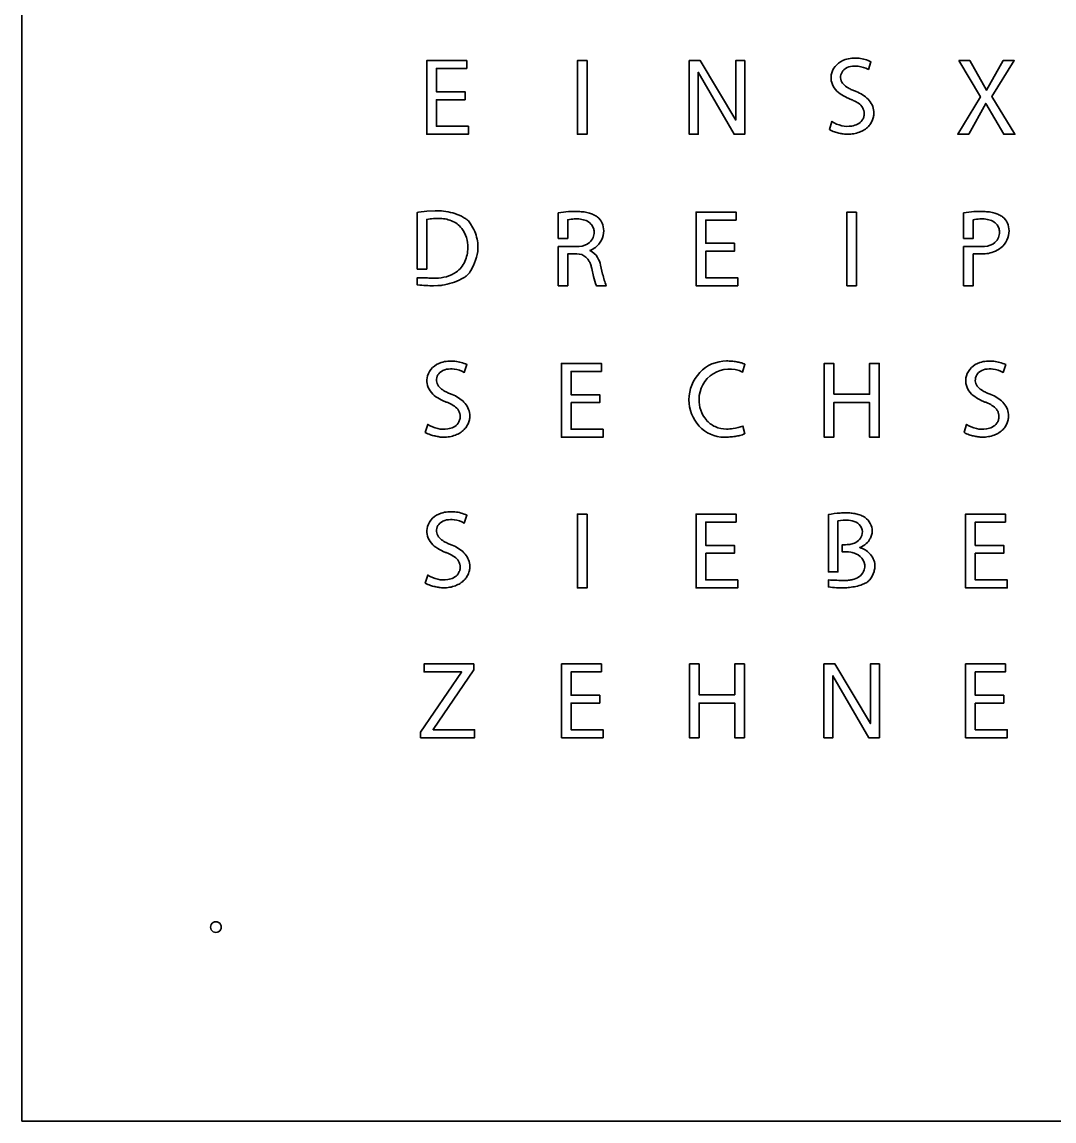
# Model space of a CAD drawing. Header units: inches. Extents: x 0 to 510, y -510 to 0.
# Drawn here: x 0 to 239.4, y -510 to -255 of the extents above; entities that cross this region are included whole.
import ezdxf

# ---------------------------------------------------------------- set-up
doc = ezdxf.new("R2010")
doc.units = ezdxf.units.IN
doc.header["$MEASUREMENT"] = 0
doc.layers.add('Layer 1', color=7, linetype='Continuous', true_color=0xffffff)

msp = doc.modelspace()

# ---------------------------------------------------------------- linework, layer by layer
at = {"layer": 'Layer 1', "color": 250, "lineweight": 35, "true_color": 0x333333, "flags": 128}
for points in [[(0, -510), (510, -510), (510, 0), (0, 0), (0, -510)], [(103.2, -265.79), (96.16, -265.79), (96.16, -271.2), (102.79, -271.2), (102.79, -273.03), (96.16, -273.03), (96.16, -279.21), (103.58, -279.21), (103.58, -281.06), (93.92, -281.06), (93.92, -263.94), (103.2, -263.94), (103.2, -265.79)], [(131.12, -263.94), (128.88, -263.94), (128.88, -281.06), (131.12, -281.06), (131.12, -263.94)], [(154.82, -263.94), (154.82, -281.06), (156.91, -281.06), (156.91, -266.67), (165.21, -281.06), (167.68, -281.06), (167.68, -263.94), (165.6, -263.94), (165.6, -277.78), (157.38, -263.94), (154.82, -263.94)], [(217.34, -263.94), (222.37, -272.4), (217.13, -281.06), (219.67, -281.06), (223.61, -273.89), (227.8, -281.06), (230.37, -281.06), (225.03, -272.27), (230.24, -263.94), (227.67, -263.94), (223.78, -270.84), (219.9, -263.94), (217.34, -263.94)], [(165.7, -300.95), (158.66, -300.95), (158.66, -306.35), (165.29, -306.35), (165.29, -308.18), (158.66, -308.18), (158.66, -314.36), (166.08, -314.36), (166.08, -316.21), (156.42, -316.21), (156.42, -299.09), (165.7, -299.09), (165.7, -300.95)], [(193.62, -299.09), (191.38, -299.09), (191.38, -316.21), (193.62, -316.21), (193.62, -299.09)], [(127.41, -343.31), (127.41, -349.49), (134.83, -349.49), (134.83, -351.34), (125.17, -351.34), (125.17, -334.22), (134.44, -334.22), (134.44, -336.07), (127.41, -336.07), (127.41, -341.48), (134.04, -341.48), (134.04, -343.31), (127.41, -343.31)], [(188.36, -341.38), (196.64, -341.38), (196.64, -334.22), (198.88, -334.22), (198.88, -351.34), (196.64, -351.34), (196.64, -343.31), (188.36, -343.31), (188.36, -351.34), (186.12, -351.34), (186.12, -334.22), (188.36, -334.22), (188.36, -341.38)], [(131.12, -369.18), (128.88, -369.18), (128.88, -386.29), (131.12, -386.29), (131.12, -369.18)], [(158.66, -378.27), (158.66, -384.44), (166.08, -384.44), (166.08, -386.29), (156.42, -386.29), (156.42, -369.17), (165.69, -369.17), (165.69, -371.03), (158.66, -371.03), (158.66, -376.44), (165.29, -376.44), (165.29, -378.27), (158.66, -378.27)], [(221.16, -378.27), (221.16, -384.44), (228.58, -384.44), (228.58, -386.29), (218.92, -386.29), (218.92, -369.17), (228.19, -369.17), (228.19, -371.03), (221.16, -371.03), (221.16, -376.44), (227.79, -376.44), (227.79, -378.27), (221.16, -378.27)], [(104.87, -403.94), (104.87, -405.29), (95.42, -419.13), (95.42, -419.21), (105, -419.21), (105, -421.06), (92.5, -421.06), (92.5, -419.76), (101.98, -405.87), (101.98, -405.79), (93.31, -405.79), (93.31, -403.94), (104.87, -403.94)], [(134.44, -405.8), (127.41, -405.8), (127.41, -411.21), (134.04, -411.21), (134.04, -413.04), (127.41, -413.04), (127.41, -419.21), (134.82, -419.21), (134.82, -421.06), (125.18, -421.06), (125.18, -403.94), (134.44, -403.94), (134.44, -405.8)], [(154.87, -403.94), (157.1, -403.94), (157.1, -411.1), (165.39, -411.1), (165.39, -403.94), (167.63, -403.94), (167.63, -421.06), (165.39, -421.06), (165.39, -413.03), (157.1, -413.03), (157.1, -421.06), (154.87, -421.06), (154.87, -403.94)], [(186.07, -403.94), (186.07, -421.06), (188.16, -421.06), (188.16, -406.68), (196.46, -421.06), (198.93, -421.06), (198.93, -403.94), (196.84, -403.94), (196.84, -417.77), (188.63, -403.94), (186.07, -403.94)], [(221.16, -413.03), (221.16, -419.21), (228.58, -419.21), (228.58, -421.06), (218.92, -421.06), (218.92, -403.94), (228.19, -403.94), (228.19, -405.8), (221.16, -405.8), (221.16, -411.2), (227.79, -411.2), (227.79, -413.03), (221.16, -413.03)]]:
    msp.add_lwpolyline(points, dxfattribs=at)
at = {"layer": 'Layer 1', "color": 250, "lineweight": 35, "true_color": 0x333333}
for points, knots in [([(192.88, -273.18), (193.31, -273.38), (193.71, -273.61), (194.1, -273.87), (194.48, -274.13), (194.8, -274.47), (195.04, -274.87), (195.16, -275.08), (195.26, -275.31), (195.33, -275.55), (195.4, -275.79), (195.43, -276.04), (195.43, -276.28), (195.43, -276.55), (195.38, -276.83), (195.3, -277.08), (195.21, -277.34), (195.08, -277.59), (194.93, -277.81), (194.66, -278.19), (194.3, -278.5), (193.88, -278.71), (193.45, -278.92), (193, -279.06), (192.54, -279.14), (191.76, -279.27), (190.96, -279.24), (190.2, -279.07), (189.38, -278.88), (188.61, -278.54), (187.91, -278.08), (187.91, -278.08), (187.32, -279.93), (187.32, -279.93), (187.7, -280.16), (188.09, -280.35), (188.51, -280.49), (188.85, -280.6), (189.19, -280.7), (189.54, -280.78), (189.88, -280.86), (190.21, -280.92), (190.56, -280.97), (190.9, -281.03), (191.24, -281.06), (191.58, -281.06), (192.05, -281.06), (192.52, -281.01), (192.97, -280.94), (193.43, -280.86), (193.89, -280.73), (194.32, -280.56), (194.7, -280.41), (195.07, -280.24), (195.42, -280.02), (195.77, -279.8), (196.09, -279.54), (196.37, -279.25), (196.61, -278.99), (196.82, -278.71), (197, -278.41), (197.18, -278.11), (197.33, -277.8), (197.43, -277.46), (197.52, -277.19), (197.59, -276.9), (197.63, -276.62), (197.68, -276.33), (197.69, -276.05), (197.66, -275.76), (197.54, -274.69), (197.06, -273.69), (196.3, -272.94), (195.52, -272.16), (194.59, -271.56), (193.57, -271.16), (193.29, -271.06), (193.01, -270.95), (192.74, -270.83), (192.47, -270.72), (192.2, -270.58), (191.94, -270.45), (191.55, -270.23), (191.17, -269.98), (190.84, -269.69), (190.5, -269.41), (190.24, -269.04), (190.08, -268.63), (189.91, -268.19), (189.89, -267.71), (190, -267.26), (190.12, -266.8), (190.36, -266.39), (190.71, -266.07), (191.14, -265.68), (191.68, -265.41), (192.26, -265.31), (192.84, -265.2), (193.44, -265.19), (194.03, -265.27), (194.85, -265.37), (195.64, -265.62), (196.37, -266.01), (196.37, -266.01), (196.98, -264.21), (196.98, -264.21), (196.11, -263.79), (195.17, -263.53), (194.21, -263.43), (193.67, -263.37), (193.12, -263.37), (192.57, -263.41), (192.02, -263.46), (191.49, -263.57), (190.97, -263.74), (190.25, -263.98), (189.58, -264.38), (189.03, -264.92), (188.48, -265.44), (188.08, -266.1), (187.87, -266.83), (187.69, -267.41), (187.66, -268.03), (187.76, -268.63), (187.87, -269.23), (188.1, -269.8), (188.45, -270.31), (188.81, -270.84), (189.26, -271.3), (189.8, -271.65), (190.33, -272.01), (190.9, -272.33), (191.48, -272.6), (191.71, -272.71), (191.94, -272.81), (192.18, -272.89), (192.42, -272.98), (192.66, -273.07), (192.88, -273.18)], [0, 0, 0, 0, 1, 1, 1, 2, 2, 2, 3, 3, 3, 4, 4, 4, 5, 5, 5, 6, 6, 6, 7, 7, 7, 8, 8, 8, 9, 9, 9, 10, 10, 10, 11, 11, 11, 12, 12, 12, 13, 13, 13, 14, 14, 14, 15, 15, 15, 16, 16, 16, 17, 17, 17, 18, 18, 18, 19, 19, 19, 20, 20, 20, 21, 21, 21, 22, 22, 22, 23, 23, 23, 24, 24, 24, 25, 25, 25, 26, 26, 26, 27, 27, 27, 28, 28, 28, 29, 29, 29, 30, 30, 30, 31, 31, 31, 32, 32, 32, 33, 33, 33, 34, 34, 34, 35, 35, 35, 36, 36, 36, 37, 37, 37, 38, 38, 38, 39, 39, 39, 40, 40, 40, 41, 41, 41, 42, 42, 42, 43, 43, 43, 44, 44, 44, 45, 45, 45, 46, 46, 46, 46]), ([(95.44, -300.61), (95.85, -300.57), (96.25, -300.56), (96.66, -300.56), (97.68, -300.56), (98.69, -300.75), (99.64, -301.12), (100.57, -301.49), (101.39, -302.1), (102.02, -302.89), (102.52, -303.52), (102.89, -304.24), (103.11, -305.01), (103.33, -305.79), (103.43, -306.6), (103.43, -307.4), (103.43, -308.5), (103.19, -309.58), (102.75, -310.59), (102.31, -311.58), (101.6, -312.43), (100.7, -313.05), (100.03, -313.53), (99.27, -313.88), (98.47, -314.1), (97.67, -314.32), (96.84, -314.43), (96.01, -314.43), (96.01, -314.43), (94.99, -314.42), (94.99, -314.42), (94.59, -314.41), (94.19, -314.4), (93.79, -314.4), (93.79, -314.4), (91.69, -314.33), (91.69, -314.33), (91.69, -314.33), (91.69, -316), (91.69, -316), (91.69, -316), (91.85, -316.02), (91.85, -316.02), (92.46, -316.08), (93.07, -316.13), (93.68, -316.16), (94.29, -316.19), (94.9, -316.21), (95.51, -316.21), (95.51, -316.21), (96.5, -316.18), (96.5, -316.18), (96.82, -316.16), (97.15, -316.12), (97.47, -316.07), (98.26, -315.94), (99.04, -315.76), (99.8, -315.53), (100.56, -315.29), (101.29, -314.98), (102, -314.61), (102, -314.61), (102.73, -314.18), (102.73, -314.18), (102.97, -314.04), (103.19, -313.86), (103.39, -313.66), (103.7, -313.35), (103.95, -313.01), (104.16, -312.63), (104.16, -312.63), (104.75, -311.48), (104.75, -311.48), (105.14, -310.67), (105.43, -309.81), (105.63, -308.94), (105.82, -308.06), (105.86, -307.16), (105.74, -306.27), (105.65, -305.66), (105.53, -305.05), (105.36, -304.45), (105.18, -303.86), (104.94, -303.28), (104.63, -302.74), (104.63, -302.74), (104.08, -301.81), (104.08, -301.81), (103.89, -301.5), (103.65, -301.23), (103.38, -300.98), (103.18, -300.79), (102.94, -300.63), (102.7, -300.49), (102.7, -300.49), (101.95, -300.09), (101.95, -300.09), (101.31, -299.76), (100.63, -299.5), (99.93, -299.32), (99.24, -299.14), (98.52, -299), (97.81, -298.9), (97.16, -298.8), (96.51, -298.77), (95.86, -298.8), (95.86, -298.8), (93.9, -298.91), (93.9, -298.91), (93.9, -298.91), (92.03, -299.13), (92.03, -299.13), (92.03, -299.13), (91.69, -299.19), (91.69, -299.19), (91.69, -299.19), (91.69, -312.34), (91.69, -312.34), (91.69, -312.34), (93.91, -312.34), (93.91, -312.34), (93.91, -312.34), (93.91, -300.79), (93.91, -300.79), (94.41, -300.7), (94.92, -300.64), (95.44, -300.61)], [0, 0, 0, 0, 1, 1, 1, 2, 2, 2, 3, 3, 3, 4, 4, 4, 5, 5, 5, 6, 6, 6, 7, 7, 7, 8, 8, 8, 9, 9, 9, 10, 10, 10, 11, 11, 11, 12, 12, 12, 13, 13, 13, 14, 14, 14, 15, 15, 15, 16, 16, 16, 17, 17, 17, 18, 18, 18, 19, 19, 19, 20, 20, 20, 21, 21, 21, 22, 22, 22, 23, 23, 23, 24, 24, 24, 25, 25, 25, 26, 26, 26, 27, 27, 27, 28, 28, 28, 29, 29, 29, 30, 30, 30, 31, 31, 31, 32, 32, 32, 33, 33, 33, 34, 34, 34, 35, 35, 35, 36, 36, 36, 37, 37, 37, 38, 38, 38, 39, 39, 39, 40, 40, 40, 41, 41, 41, 42, 42, 42, 42]), ([(132.6, -314.04), (132.6, -314.04), (132.18, -312.17), (132.18, -312.17), (132.12, -311.89), (132.05, -311.62), (131.96, -311.35), (131.87, -311.08), (131.77, -310.82), (131.63, -310.56), (131.44, -310.19), (131.18, -309.86), (130.86, -309.58), (130.27, -309.05), (129.51, -308.77), (128.72, -308.8), (128.72, -308.8), (126.63, -308.8), (126.63, -308.8), (126.63, -308.8), (126.63, -316.21), (126.63, -316.21), (126.63, -316.21), (124.42, -316.21), (124.42, -316.21), (124.42, -316.21), (124.42, -307.12), (124.42, -307.12), (124.42, -307.12), (129.29, -307.12), (129.29, -307.12), (130.18, -307.05), (131.02, -306.71), (131.7, -306.13), (132.06, -305.82), (132.33, -305.44), (132.51, -305.01), (132.6, -304.81), (132.66, -304.6), (132.7, -304.38), (132.74, -304.17), (132.76, -303.95), (132.76, -303.73), (132.76, -303.39), (132.69, -303.06), (132.55, -302.74), (132.43, -302.43), (132.24, -302.14), (132.02, -301.88), (131.71, -301.53), (131.33, -301.26), (130.9, -301.09), (130.46, -300.92), (130.01, -300.81), (129.55, -300.74), (129.09, -300.68), (128.62, -300.66), (128.15, -300.69), (127.64, -300.71), (127.14, -300.78), (126.63, -300.87), (126.63, -300.87), (126.63, -305.21), (126.63, -305.21), (126.63, -305.21), (124.42, -305.21), (124.42, -305.21), (124.42, -305.21), (124.42, -299.32), (124.42, -299.32), (125.21, -299.18), (126.01, -299.07), (126.81, -299.01), (127.57, -298.95), (128.33, -298.93), (129.08, -298.97), (129.52, -298.99), (129.96, -299.03), (130.4, -299.08), (130.83, -299.14), (131.26, -299.23), (131.68, -299.35), (132, -299.45), (132.31, -299.57), (132.62, -299.71), (132.91, -299.85), (133.2, -300.02), (133.46, -300.22), (133.95, -300.6), (134.33, -301.09), (134.59, -301.66), (134.84, -302.23), (134.97, -302.84), (134.97, -303.47), (134.97, -304.21), (134.79, -304.95), (134.45, -305.61), (134.12, -306.28), (133.63, -306.86), (133.03, -307.31), (132.64, -307.59), (132.22, -307.84), (131.77, -308.02), (132.52, -308.35), (133.15, -308.92), (133.55, -309.64), (133.86, -310.21), (134.1, -310.81), (134.24, -311.44), (134.24, -311.44), (134.72, -313.51), (134.72, -313.51), (134.95, -314.43), (135.24, -315.33), (135.57, -316.21), (135.57, -316.21), (133.29, -316.21), (133.29, -316.21), (133, -315.51), (132.76, -314.78), (132.6, -314.04)], [0, 0, 0, 0, 1, 1, 1, 2, 2, 2, 3, 3, 3, 4, 4, 4, 5, 5, 5, 6, 6, 6, 7, 7, 7, 8, 8, 8, 9, 9, 9, 10, 10, 10, 11, 11, 11, 12, 12, 12, 13, 13, 13, 14, 14, 14, 15, 15, 15, 16, 16, 16, 17, 17, 17, 18, 18, 18, 19, 19, 19, 20, 20, 20, 21, 21, 21, 22, 22, 22, 23, 23, 23, 24, 24, 24, 25, 25, 25, 26, 26, 26, 27, 27, 27, 28, 28, 28, 29, 29, 29, 30, 30, 30, 31, 31, 31, 32, 32, 32, 33, 33, 33, 34, 34, 34, 35, 35, 35, 36, 36, 36, 37, 37, 37, 38, 38, 38, 39, 39, 39, 40, 40, 40, 40]), ([(218.48, -299.32), (219.27, -299.18), (220.07, -299.07), (220.87, -299.01), (221.62, -298.95), (222.38, -298.93), (223.13, -298.97), (223.57, -298.99), (224.01, -299.03), (224.45, -299.08), (224.89, -299.14), (225.32, -299.23), (225.74, -299.35), (226.06, -299.45), (226.37, -299.57), (226.67, -299.71), (226.96, -299.85), (227.25, -300.02), (227.51, -300.22), (228, -300.6), (228.39, -301.09), (228.64, -301.66), (228.89, -302.23), (229.02, -302.84), (229.02, -303.47), (229.02, -304.21), (228.84, -304.95), (228.51, -305.61), (228.17, -306.28), (227.74, -306.93), (227.14, -307.38), (226.75, -307.67), (226.41, -307.87), (225.86, -308.14), (224.67, -308.7), (223.7, -308.8), (222.77, -308.8), (222.77, -308.8), (220.69, -308.8), (220.69, -308.8), (220.69, -308.8), (220.69, -316.21), (220.69, -316.21), (220.69, -316.21), (218.48, -316.21), (218.48, -316.21), (218.48, -316.21), (218.48, -307.12), (218.48, -307.12), (218.48, -307.12), (223.35, -307.12), (223.35, -307.12), (224.24, -307.05), (225.08, -306.71), (225.75, -306.13), (226.11, -305.82), (226.38, -305.44), (226.56, -305.01), (226.66, -304.81), (226.72, -304.6), (226.75, -304.38), (226.79, -304.17), (226.81, -303.95), (226.81, -303.73), (226.81, -303.39), (226.74, -303.06), (226.61, -302.74), (226.48, -302.43), (226.29, -302.14), (226.07, -301.88), (225.77, -301.53), (225.38, -301.26), (224.95, -301.09), (224.52, -300.92), (224.07, -300.81), (223.6, -300.74), (223.14, -300.68), (222.67, -300.66), (222.21, -300.69), (221.7, -300.71), (221.19, -300.78), (220.69, -300.87), (220.69, -300.87), (220.69, -305.21), (220.69, -305.21), (220.69, -305.21), (218.48, -305.21), (218.48, -305.21), (218.48, -305.21), (218.48, -299.32), (218.48, -299.32)], [0, 0, 0, 0, 1, 1, 1, 2, 2, 2, 3, 3, 3, 4, 4, 4, 5, 5, 5, 6, 6, 6, 7, 7, 7, 8, 8, 8, 9, 9, 9, 10, 10, 10, 11, 11, 11, 12, 12, 12, 13, 13, 13, 14, 14, 14, 15, 15, 15, 16, 16, 16, 17, 17, 17, 18, 18, 18, 19, 19, 19, 20, 20, 20, 21, 21, 21, 22, 22, 22, 23, 23, 23, 24, 24, 24, 25, 25, 25, 26, 26, 26, 27, 27, 27, 28, 28, 28, 29, 29, 29, 30, 30, 30, 30]), ([(99.13, -343.46), (99.55, -343.66), (99.96, -343.89), (100.34, -344.15), (100.73, -344.42), (101.05, -344.76), (101.29, -345.16), (101.41, -345.37), (101.51, -345.59), (101.58, -345.83), (101.64, -346.07), (101.68, -346.32), (101.68, -346.56), (101.68, -346.83), (101.63, -347.1), (101.54, -347.37), (101.45, -347.62), (101.33, -347.87), (101.17, -348.09), (100.91, -348.47), (100.54, -348.79), (100.12, -348.99), (99.7, -349.2), (99.25, -349.34), (98.78, -349.42), (98, -349.55), (97.21, -349.52), (96.45, -349.35), (95.63, -349.16), (94.86, -348.82), (94.15, -348.36), (94.15, -348.36), (93.57, -350.22), (93.57, -350.22), (93.95, -350.44), (94.34, -350.63), (94.75, -350.77), (95.1, -350.88), (95.44, -350.98), (95.79, -351.06), (96.12, -351.14), (96.46, -351.2), (96.81, -351.26), (97.14, -351.31), (97.48, -351.34), (97.83, -351.34), (98.3, -351.34), (98.76, -351.29), (99.22, -351.22), (99.68, -351.14), (100.13, -351.01), (100.56, -350.85), (100.95, -350.7), (101.32, -350.52), (101.66, -350.3), (102.01, -350.09), (102.34, -349.83), (102.61, -349.53), (102.85, -349.28), (103.06, -349), (103.25, -348.69), (103.43, -348.4), (103.57, -348.07), (103.68, -347.74), (103.77, -347.47), (103.83, -347.19), (103.88, -346.9), (103.93, -346.61), (103.94, -346.33), (103.91, -346.04), (103.79, -344.97), (103.31, -343.97), (102.55, -343.21), (101.77, -342.44), (100.83, -341.84), (99.81, -341.44), (99.54, -341.34), (99.26, -341.23), (98.99, -341.11), (98.72, -340.99), (98.45, -340.87), (98.19, -340.73), (97.79, -340.52), (97.42, -340.26), (97.08, -339.97), (96.74, -339.69), (96.48, -339.33), (96.33, -338.91), (96.16, -338.48), (96.14, -337.99), (96.25, -337.54), (96.36, -337.08), (96.61, -336.67), (96.96, -336.35), (97.39, -335.95), (97.92, -335.69), (98.5, -335.59), (99.09, -335.48), (99.69, -335.47), (100.28, -335.55), (101.1, -335.65), (101.89, -335.91), (102.62, -336.3), (102.62, -336.3), (103.22, -334.49), (103.22, -334.49), (102.35, -334.08), (101.42, -333.81), (100.46, -333.71), (99.92, -333.65), (99.37, -333.65), (98.82, -333.69), (98.27, -333.74), (97.74, -333.85), (97.22, -334.03), (96.49, -334.27), (95.83, -334.67), (95.28, -335.2), (94.72, -335.72), (94.33, -336.38), (94.11, -337.11), (93.94, -337.7), (93.9, -338.32), (94.01, -338.91), (94.12, -339.52), (94.35, -340.09), (94.7, -340.59), (95.05, -341.12), (95.51, -341.58), (96.05, -341.94), (96.58, -342.3), (97.14, -342.61), (97.73, -342.88), (97.96, -342.99), (98.19, -343.09), (98.43, -343.18), (98.67, -343.26), (98.9, -343.36), (99.13, -343.46)], [0, 0, 0, 0, 1, 1, 1, 2, 2, 2, 3, 3, 3, 4, 4, 4, 5, 5, 5, 6, 6, 6, 7, 7, 7, 8, 8, 8, 9, 9, 9, 10, 10, 10, 11, 11, 11, 12, 12, 12, 13, 13, 13, 14, 14, 14, 15, 15, 15, 16, 16, 16, 17, 17, 17, 18, 18, 18, 19, 19, 19, 20, 20, 20, 21, 21, 21, 22, 22, 22, 23, 23, 23, 24, 24, 24, 25, 25, 25, 26, 26, 26, 27, 27, 27, 28, 28, 28, 29, 29, 29, 30, 30, 30, 31, 31, 31, 32, 32, 32, 33, 33, 33, 34, 34, 34, 35, 35, 35, 36, 36, 36, 37, 37, 37, 38, 38, 38, 39, 39, 39, 40, 40, 40, 41, 41, 41, 42, 42, 42, 43, 43, 43, 44, 44, 44, 45, 45, 45, 46, 46, 46, 46]), ([(165, -349.35), (164.49, -349.42), (163.98, -349.46), (163.46, -349.46), (162.56, -349.46), (161.66, -349.26), (160.83, -348.89), (160.01, -348.52), (159.29, -347.96), (158.71, -347.27), (158.16, -346.62), (157.75, -345.87), (157.48, -345.07), (157.22, -344.26), (157.09, -343.42), (157.09, -342.57), (157.09, -340.14), (158.33, -337.89), (160.39, -336.6), (162.44, -335.31), (165.01, -335.17), (167.2, -336.22), (167.2, -336.22), (167.75, -334.42), (167.75, -334.42), (167.45, -334.25), (167.12, -334.13), (166.8, -334.05), (166.48, -333.97), (166.17, -333.91), (165.86, -333.85), (165.46, -333.78), (165.06, -333.74), (164.65, -333.7), (164.25, -333.67), (163.85, -333.65), (163.45, -333.65), (161.11, -333.65), (158.87, -334.62), (157.27, -336.32), (155.65, -338.04), (154.75, -340.3), (154.75, -342.65), (154.75, -344.91), (155.58, -347.08), (157.1, -348.75), (158.6, -350.4), (160.73, -351.34), (162.96, -351.34), (163.38, -351.34), (163.79, -351.32), (164.21, -351.29), (164.63, -351.26), (165.04, -351.21), (165.45, -351.15), (165.82, -351.09), (166.19, -351.02), (166.56, -350.95), (166.96, -350.86), (167.34, -350.72), (167.7, -350.53), (167.7, -350.53), (167.27, -348.75), (167.27, -348.75), (166.54, -349.02), (165.78, -349.23), (165, -349.35)], [0, 0, 0, 0, 1, 1, 1, 2, 2, 2, 3, 3, 3, 4, 4, 4, 5, 5, 5, 6, 6, 6, 7, 7, 7, 8, 8, 8, 9, 9, 9, 10, 10, 10, 11, 11, 11, 12, 12, 12, 13, 13, 13, 14, 14, 14, 15, 15, 15, 16, 16, 16, 17, 17, 17, 18, 18, 18, 19, 19, 19, 20, 20, 20, 21, 21, 21, 22, 22, 22, 22]), ([(224.13, -343.46), (224.56, -343.66), (224.96, -343.89), (225.34, -344.15), (225.73, -344.42), (226.05, -344.75), (226.29, -345.15), (226.41, -345.36), (226.51, -345.59), (226.58, -345.83), (226.65, -346.07), (226.68, -346.32), (226.68, -346.56), (226.68, -346.83), (226.63, -347.1), (226.54, -347.36), (226.46, -347.62), (226.33, -347.87), (226.18, -348.09), (225.91, -348.47), (225.54, -348.78), (225.12, -348.99), (224.7, -349.19), (224.25, -349.34), (223.79, -349.42), (223.01, -349.55), (222.21, -349.52), (221.45, -349.35), (220.63, -349.16), (219.86, -348.82), (219.16, -348.36), (219.16, -348.36), (218.57, -350.21), (218.57, -350.21), (218.95, -350.44), (219.34, -350.62), (219.76, -350.77), (220.1, -350.88), (220.44, -350.98), (220.79, -351.06), (221.13, -351.14), (221.46, -351.2), (221.81, -351.25), (222.15, -351.31), (222.48, -351.34), (222.83, -351.34), (223.3, -351.34), (223.77, -351.29), (224.22, -351.21), (224.68, -351.14), (225.13, -351.01), (225.57, -350.84), (225.95, -350.7), (226.32, -350.52), (226.67, -350.3), (227.02, -350.09), (227.34, -349.82), (227.62, -349.53), (227.86, -349.28), (228.07, -348.99), (228.25, -348.69), (228.43, -348.39), (228.57, -348.07), (228.68, -347.74), (228.77, -347.47), (228.84, -347.18), (228.88, -346.9), (228.93, -346.61), (228.94, -346.33), (228.91, -346.04), (228.79, -344.97), (228.31, -343.97), (227.55, -343.21), (226.77, -342.44), (225.84, -341.84), (224.82, -341.44), (224.54, -341.34), (224.26, -341.23), (223.99, -341.11), (223.71, -340.99), (223.45, -340.86), (223.19, -340.73), (222.8, -340.51), (222.42, -340.26), (222.08, -339.97), (221.75, -339.69), (221.48, -339.33), (221.33, -338.91), (221.16, -338.47), (221.14, -337.99), (221.25, -337.54), (221.37, -337.08), (221.61, -336.67), (221.96, -336.35), (222.39, -335.95), (222.93, -335.69), (223.5, -335.59), (224.09, -335.48), (224.69, -335.47), (225.28, -335.55), (226.1, -335.65), (226.89, -335.91), (227.62, -336.3), (227.62, -336.3), (228.23, -334.49), (228.23, -334.49), (227.35, -334.08), (226.42, -333.81), (225.46, -333.71), (224.92, -333.65), (224.37, -333.65), (223.82, -333.69), (223.27, -333.74), (222.74, -333.85), (222.22, -334.02), (221.49, -334.27), (220.83, -334.67), (220.28, -335.19), (219.73, -335.72), (219.33, -336.38), (219.12, -337.11), (218.94, -337.7), (218.91, -338.32), (219.01, -338.91), (219.12, -339.52), (219.35, -340.08), (219.7, -340.59), (220.05, -341.12), (220.51, -341.58), (221.05, -341.93), (221.58, -342.29), (222.15, -342.61), (222.73, -342.88), (222.96, -342.99), (223.19, -343.09), (223.43, -343.18), (223.67, -343.26), (223.9, -343.35), (224.13, -343.46)], [0, 0, 0, 0, 1, 1, 1, 2, 2, 2, 3, 3, 3, 4, 4, 4, 5, 5, 5, 6, 6, 6, 7, 7, 7, 8, 8, 8, 9, 9, 9, 10, 10, 10, 11, 11, 11, 12, 12, 12, 13, 13, 13, 14, 14, 14, 15, 15, 15, 16, 16, 16, 17, 17, 17, 18, 18, 18, 19, 19, 19, 20, 20, 20, 21, 21, 21, 22, 22, 22, 23, 23, 23, 24, 24, 24, 25, 25, 25, 26, 26, 26, 27, 27, 27, 28, 28, 28, 29, 29, 29, 30, 30, 30, 31, 31, 31, 32, 32, 32, 33, 33, 33, 34, 34, 34, 35, 35, 35, 36, 36, 36, 37, 37, 37, 38, 38, 38, 39, 39, 39, 40, 40, 40, 41, 41, 41, 42, 42, 42, 43, 43, 43, 44, 44, 44, 45, 45, 45, 46, 46, 46, 46]), ([(99.13, -378.42), (99.55, -378.62), (99.96, -378.85), (100.35, -379.11), (100.73, -379.37), (101.05, -379.71), (101.28, -380.11), (101.41, -380.32), (101.51, -380.55), (101.58, -380.78), (101.64, -381.03), (101.68, -381.27), (101.68, -381.52), (101.68, -381.79), (101.63, -382.06), (101.55, -382.32), (101.45, -382.57), (101.33, -382.82), (101.17, -383.05), (100.91, -383.42), (100.55, -383.74), (100.12, -383.94), (99.7, -384.15), (99.25, -384.3), (98.78, -384.38), (98.01, -384.5), (97.21, -384.48), (96.45, -384.3), (95.63, -384.11), (94.86, -383.78), (94.16, -383.32), (94.16, -383.32), (93.57, -385.17), (93.57, -385.17), (93.95, -385.4), (94.34, -385.58), (94.76, -385.72), (95.1, -385.83), (95.44, -385.93), (95.79, -386.01), (96.12, -386.09), (96.47, -386.16), (96.8, -386.21), (97.15, -386.26), (97.49, -386.29), (97.83, -386.29), (98.3, -386.29), (98.77, -386.25), (99.22, -386.17), (99.69, -386.09), (100.13, -385.97), (100.57, -385.8), (100.95, -385.65), (101.32, -385.47), (101.67, -385.25), (102.02, -385.04), (102.34, -384.78), (102.61, -384.48), (102.86, -384.23), (103.07, -383.95), (103.25, -383.64), (103.43, -383.35), (103.57, -383.03), (103.68, -382.69), (103.77, -382.42), (103.83, -382.14), (103.88, -381.85), (103.93, -381.57), (103.94, -381.28), (103.91, -380.99), (103.8, -379.92), (103.32, -378.93), (102.55, -378.17), (101.77, -377.4), (100.84, -376.79), (99.82, -376.4), (99.54, -376.29), (99.26, -376.18), (98.99, -376.07), (98.72, -375.95), (98.45, -375.82), (98.19, -375.68), (97.8, -375.47), (97.42, -375.22), (97.08, -374.93), (96.75, -374.65), (96.49, -374.28), (96.33, -373.87), (96.16, -373.43), (96.14, -372.95), (96.25, -372.49), (96.37, -372.04), (96.61, -371.62), (96.96, -371.31), (97.39, -370.91), (97.93, -370.65), (98.5, -370.55), (99.09, -370.44), (99.69, -370.42), (100.28, -370.5), (101.1, -370.61), (101.89, -370.86), (102.62, -371.25), (102.62, -371.25), (103.23, -369.44), (103.23, -369.44), (102.36, -369.03), (101.42, -368.76), (100.46, -368.66), (99.92, -368.61), (99.37, -368.6), (98.82, -368.65), (98.28, -368.7), (97.74, -368.8), (97.22, -368.98), (96.49, -369.22), (95.83, -369.62), (95.28, -370.15), (94.73, -370.67), (94.33, -371.34), (94.11, -372.07), (93.94, -372.65), (93.91, -373.27), (94.01, -373.87), (94.12, -374.47), (94.35, -375.04), (94.7, -375.54), (95.06, -376.08), (95.51, -376.53), (96.05, -376.89), (96.58, -377.25), (97.15, -377.56), (97.73, -377.84), (97.96, -377.94), (98.19, -378.04), (98.43, -378.13), (98.67, -378.22), (98.9, -378.31), (99.13, -378.42)], [0, 0, 0, 0, 1, 1, 1, 2, 2, 2, 3, 3, 3, 4, 4, 4, 5, 5, 5, 6, 6, 6, 7, 7, 7, 8, 8, 8, 9, 9, 9, 10, 10, 10, 11, 11, 11, 12, 12, 12, 13, 13, 13, 14, 14, 14, 15, 15, 15, 16, 16, 16, 17, 17, 17, 18, 18, 18, 19, 19, 19, 20, 20, 20, 21, 21, 21, 22, 22, 22, 23, 23, 23, 24, 24, 24, 25, 25, 25, 26, 26, 26, 27, 27, 27, 28, 28, 28, 29, 29, 29, 30, 30, 30, 31, 31, 31, 32, 32, 32, 33, 33, 33, 34, 34, 34, 35, 35, 35, 36, 36, 36, 37, 37, 37, 38, 38, 38, 39, 39, 39, 40, 40, 40, 41, 41, 41, 42, 42, 42, 43, 43, 43, 44, 44, 44, 45, 45, 45, 46, 46, 46, 46]), ([(193.52, -371.07), (194.08, -371.34), (194.53, -371.8), (194.78, -372.37), (195.02, -372.94), (195.05, -373.57), (194.86, -374.16), (194.71, -374.61), (194.44, -375.02), (194.07, -375.33), (193.71, -375.64), (193.29, -375.87), (192.83, -376.03), (192.51, -376.14), (192.18, -376.21), (191.84, -376.24), (191.33, -376.29), (190.82, -376.3), (190.32, -376.29), (190.32, -376.29), (190.32, -377.94), (190.32, -377.94), (190.98, -377.89), (191.64, -377.93), (192.29, -378.05), (192.69, -378.12), (193.08, -378.23), (193.46, -378.39), (194.18, -378.68), (194.79, -379.21), (195.17, -379.89), (195.54, -380.56), (195.64, -381.35), (195.42, -382.08), (195.26, -382.62), (194.95, -383.1), (194.52, -383.47), (194.09, -383.84), (193.59, -384.12), (193.05, -384.29), (192.72, -384.4), (192.39, -384.47), (192.05, -384.5), (191.71, -384.55), (191.37, -384.57), (191.02, -384.57), (189.72, -384.57), (188.41, -384.53), (187.1, -384.47), (187.1, -384.47), (187.1, -386.09), (187.1, -386.09), (188.33, -386.24), (189.56, -386.31), (190.8, -386.29), (191.2, -386.29), (191.6, -386.26), (192.01, -386.2), (192.51, -386.14), (193.01, -386.06), (193.5, -385.95), (194, -385.86), (194.48, -385.71), (194.94, -385.51), (195.19, -385.41), (195.43, -385.31), (195.67, -385.21), (195.91, -385.11), (196.13, -384.97), (196.32, -384.79), (196.58, -384.55), (196.82, -384.28), (197.02, -383.97), (197.21, -383.68), (197.38, -383.36), (197.51, -383.03), (197.64, -382.71), (197.74, -382.38), (197.82, -382.04), (197.89, -381.7), (197.91, -381.36), (197.89, -381.01), (197.87, -380.51), (197.73, -380.01), (197.51, -379.55), (197.29, -379.09), (197, -378.67), (196.64, -378.31), (196.02, -377.66), (195.23, -377.2), (194.36, -376.97), (194.92, -376.72), (195.43, -376.39), (195.89, -375.99), (196.24, -375.7), (196.53, -375.34), (196.75, -374.94), (196.9, -374.67), (197.03, -374.38), (197.12, -374.08), (197.21, -373.79), (197.26, -373.48), (197.26, -373.17), (197.26, -372.54), (197.11, -371.92), (196.83, -371.36), (196.54, -370.81), (196.13, -370.33), (195.61, -369.98), (195.29, -369.76), (194.94, -369.58), (194.59, -369.45), (194.23, -369.31), (193.86, -369.2), (193.48, -369.12), (193.11, -369.04), (192.73, -368.99), (192.35, -368.95), (191.97, -368.91), (191.58, -368.9), (191.2, -368.9), (190.74, -368.9), (190.29, -368.91), (189.83, -368.94), (188.92, -369), (188, -369.11), (187.1, -369.28), (187.1, -369.28), (187.1, -382.61), (187.1, -382.61), (187.1, -382.61), (189.31, -382.61), (189.31, -382.61), (189.31, -382.61), (189.31, -370.75), (189.31, -370.75), (190.11, -370.62), (190.92, -370.57), (191.73, -370.61), (192.35, -370.64), (192.97, -370.79), (193.52, -371.07)], [0, 0, 0, 0, 1, 1, 1, 2, 2, 2, 3, 3, 3, 4, 4, 4, 5, 5, 5, 6, 6, 6, 7, 7, 7, 8, 8, 8, 9, 9, 9, 10, 10, 10, 11, 11, 11, 12, 12, 12, 13, 13, 13, 14, 14, 14, 15, 15, 15, 16, 16, 16, 17, 17, 17, 18, 18, 18, 19, 19, 19, 20, 20, 20, 21, 21, 21, 22, 22, 22, 23, 23, 23, 24, 24, 24, 25, 25, 25, 26, 26, 26, 27, 27, 27, 28, 28, 28, 29, 29, 29, 30, 30, 30, 31, 31, 31, 32, 32, 32, 33, 33, 33, 34, 34, 34, 35, 35, 35, 36, 36, 36, 37, 37, 37, 38, 38, 38, 39, 39, 39, 40, 40, 40, 41, 41, 41, 42, 42, 42, 43, 43, 43, 44, 44, 44, 45, 45, 45, 46, 46, 46, 47, 47, 47, 47]), ([(46.25, -465), (46.25, -464.56), (46.01, -464.14), (45.62, -463.92), (45.24, -463.69), (44.76, -463.69), (44.37, -463.92), (43.99, -464.14), (43.75, -464.56), (43.75, -465), (43.75, -465.45), (43.99, -465.86), (44.37, -466.08), (44.76, -466.31), (45.24, -466.31), (45.62, -466.08), (46.01, -465.86), (46.25, -465.45), (46.25, -465)], [0, 0, 0, 0, 1, 1, 1, 2, 2, 2, 3, 3, 3, 4, 4, 4, 5, 5, 5, 6, 6, 6, 6])]:
    msp.add_open_spline(points, degree=3, knots=knots, dxfattribs=at)

doc.saveas('drawing.dxf')
